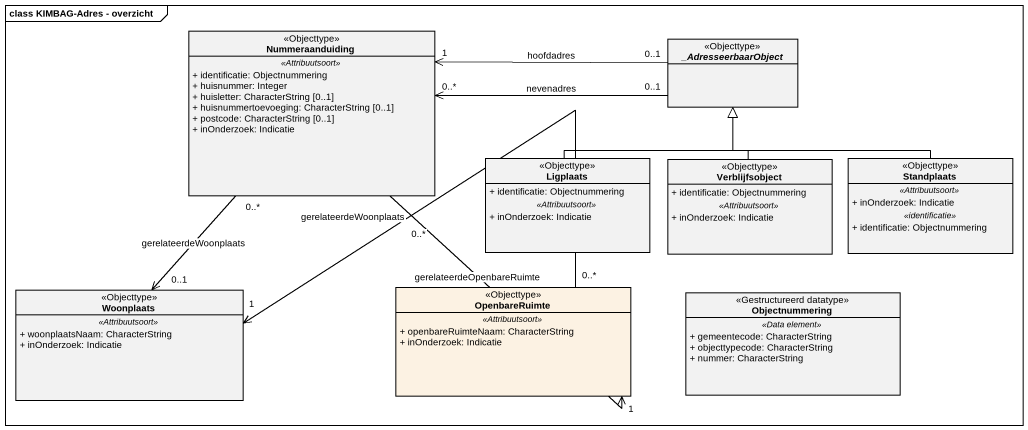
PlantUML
@startuml
mainframe class KIMBAG-Adres - overzicht
hide circle
hide empty members
skinparam classAttributeIconSize 0
class Nummeraanduiding <<Objecttype>> {
  .. <<Attribuutsoort>> ..
  + identificatie: Objectnummering
  + huisnummer: Integer
  + huisletter: CharacterString [0..1]
  + huisnummertoevoeging: CharacterString [0..1]
  + postcode: CharacterString [0..1]
  + inOnderzoek: Indicatie
}
abstract class "_AdresseerbaarObject" as AdresseerbaarObject <<Objecttype>>
class Ligplaats <<Objecttype>> {
  + identificatie: Objectnummering
  .. <<Attribuutsoort>> ..
  + inOnderzoek: Indicatie
}
class Verblijfsobject <<Objecttype>> {
  + identificatie: Objectnummering
  .. <<Attribuutsoort>> ..
  + inOnderzoek: Indicatie
}
class Standplaats <<Objecttype>> {
  .. <<Attribuutsoort>> ..
  + inOnderzoek: Indicatie
  .. <<identificatie>> ..
  + identificatie: Objectnummering
}
class Woonplaats <<Objecttype>> {
  .. <<Attribuutsoort>> ..
  + woonplaatsNaam: CharacterString
  + inOnderzoek: Indicatie
}
class OpenbareRuimte <<Objecttype>> #FCF2E3 {
  .. <<Attribuutsoort>> ..
  + openbareRuimteNaam: CharacterString
  + inOnderzoek: Indicatie
}
class Objectnummering <<Gestructureerd datatype>> {
  .. <<Data element>> ..
  + gemeentecode: CharacterString
  + objecttypecode: CharacterString
  + nummer: CharacterString
}
Nummeraanduiding "0..*" --> "0..1" Woonplaats : gerelateerdeWoonplaats
Nummeraanduiding "0..*" --> "1" OpenbareRuimte : gerelateerdeOpenbareRuimte
AdresseerbaarObject "0..1" -left-> "0..*" Nummeraanduiding : nevenadres
AdresseerbaarObject "0..1" -left-> "1" Nummeraanduiding : hoofdadres
Ligplaats -up-|> AdresseerbaarObject
Verblijfsobject -up-|> AdresseerbaarObject
Standplaats -up-|> AdresseerbaarObject
OpenbareRuimte "0..*" -left-> "1" Woonplaats : gerelateerdeWoonplaats
@enduml
